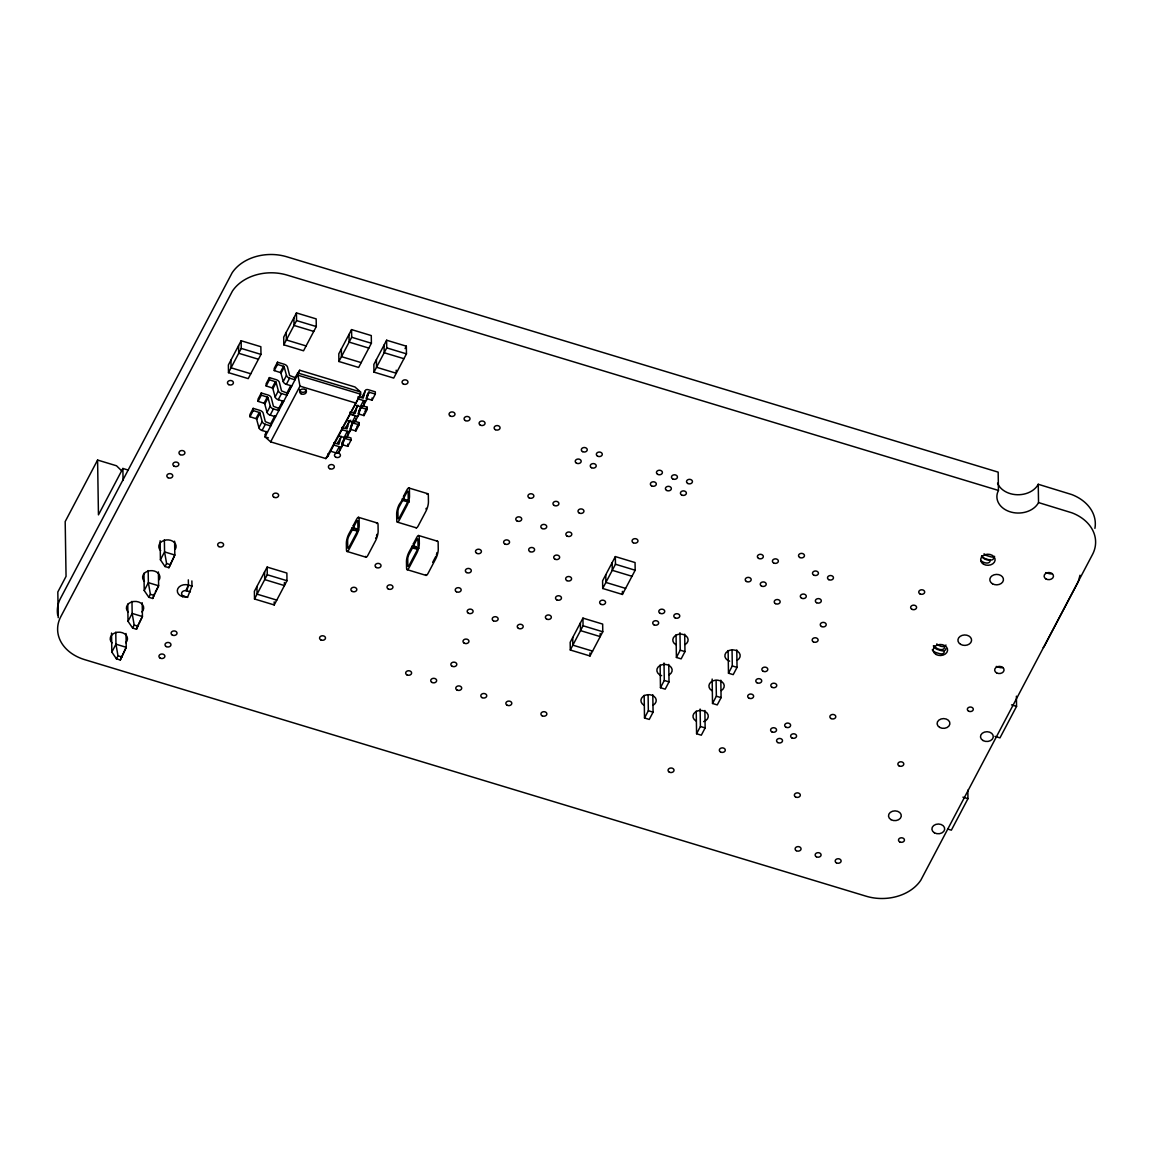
<?xml version="1.0" encoding="UTF-8"?>
<svg xmlns="http://www.w3.org/2000/svg" width="1153" height="1153" viewBox="0 0 1153 1153"><rect width="100%" height="100%" fill="white"/><g stroke="black" fill="none" stroke-linecap="round" stroke-linejoin="round"><path stroke-width="1.5" d="M357.502 528.881L352.285 527.656L348.826 533.983A6.803 1.686 -73.2 0 0 346.347 543.222L346.448 549.794A6.803 1.686 -73.2 0 0 349.071 549.332L356.724 534.805A6.803 1.686 -73.2 0 0 359.203 525.566L359.102 518.994A6.803 1.686 -73.2 0 0 356.479 519.455L353.294 525.509L353.769 526.359M353.294 525.509L353.452 528.348L358.828 530.077M403.435 498.211L399.14 504.639A6.803 1.686 -73.2 0 0 396.661 513.863L396.762 520.435A6.803 1.686 -73.2 0 0 399.385 519.974L407.038 505.446A6.803 1.686 -73.2 0 0 409.517 496.222L409.416 489.636A6.803 1.686 -73.2 0 0 406.793 490.097L403.608 496.15L404.112 499.191L409.142 500.719M416.147 546.652L412.399 545.859L408.94 552.186A6.803 1.686 -73.2 0 0 406.461 561.41L406.562 567.997A6.803 1.686 -73.2 0 0 409.185 567.535L416.838 552.993A6.803 1.686 -73.2 0 0 419.317 543.769L419.216 537.197A6.803 1.686 -73.2 0 0 416.593 537.658L413.408 543.712L413.913 546.738L418.943 548.266M413.408 543.712L413.913 546.738M341.259 436.338A3.401 2.018 27.8 0 0 341.057 436.771L338.896 444.28L333.808 442.867L333.837 445.058L339.256 446.687A3.401 2.018 27.8 0 0 342.326 445.822L344.488 438.313L351.031 440.172L347.788 446.341L341.749 444.525L344.992 438.342M330.594 451.227L335.999 452.87A3.401 2.018 27.8 0 0 339.083 452.005L340.221 447.638M350.829 420.326A3.401 2.018 27.8 0 0 349.157 421.393L346.995 428.902L341.908 427.475L341.937 429.665L347.356 431.308A3.401 2.018 27.8 0 0 350.426 430.444L352.587 422.935L359.131 424.794L355.888 430.963L349.849 429.132L353.092 422.964M338.694 435.848L344.098 437.491A3.401 2.018 27.8 0 0 347.183 436.627L348.321 432.26M353.25 415.094L357.257 406A3.401 2.018 27.8 0 1 357.819 405.251M357.257 406L355.095 413.509L350.008 412.097L350.036 414.287L355.455 415.93A3.401 2.018 27.8 0 0 358.54 415.066L360.687 407.557L367.231 409.401L363.988 415.584L357.949 413.754L361.192 407.585M346.794 420.47L352.198 422.113A3.401 2.018 27.8 0 0 355.283 421.234L356.032 418.337M375.33 394.023L375.301 391.833L368.441 389.757A3.401 2.018 27.8 0 0 365.357 390.622L363.195 398.131L358.107 396.718L358.136 398.909L363.555 400.552A3.401 2.018 27.8 0 0 366.64 399.687L368.787 392.179L375.33 394.023L372.088 400.206L366.049 398.376L369.291 392.193M354.893 405.092L360.298 406.721A3.401 2.018 27.8 0 0 363.382 405.856L364.521 401.503M191.874 580.939L191.96 586.128L187.535 597.34L183.125 595.899A3.834 2.926 -0.9 0 1 181.871 592.469A3.834 2.926 -0.9 0 1 185.892 590.624L186.858 590.812L188.415 585.047L188.328 579.858M1080.015 575.217L1078.704 580.089A4.425 1.095 -73.2 0 1 1077.536 583.144L1044.416 646.055A4.425 1.095 -73.2 0 1 1043.22 647.453M111.524 633.069L111.827 652.065L116.41 658.81L120.316 659.992L126.225 647.294L126.008 633.487M127.752 604.042L128.026 621.308L132.609 628.054L136.515 629.235L138.274 624.407M143.952 573.272L144.226 590.538L148.809 597.283L152.715 598.465L154.473 593.651M160.123 540.786L160.426 559.781L165.009 566.527L168.915 567.708L174.824 555.011L174.607 541.204M120.316 659.992L126.225 647.294L115.963 644.196L115.776 632.103M136.515 629.235L142.424 616.538L142.208 602.731M152.715 598.465L158.624 585.767L158.408 571.96M168.915 567.708L174.824 555.011L164.562 551.912L164.375 539.82M185.892 590.624L188.415 585.047L191.96 586.128M998.455 490.443L997.835 491.812A21.619 16.531 -0.9 0 0 1011.282 512.148A21.619 16.531 -0.9 0 0 1038.536 502.578L1072.016 512.854A43.223 33.062 -0.9 0 1 1092.467 554.564L920.8 880.215A43.223 33.062 -0.9 0 1 866.09 896.198L84.645 659.631A43.223 33.062 -0.9 0 1 60.763 616.74L232.43 291.089A43.223 33.062 -0.9 0 1 287.14 275.106L998.455 490.443L998.167 472.139L286.852 256.802A43.223 33.062 -0.9 0 0 232.142 272.785L60.475 598.436A43.223 33.062 -0.9 0 0 57.751 615.443M121.483 470.669L116.525 465.783L97.587 460.047L65.188 521.574L66.052 576.37L57.823 591.993L58.226 617.691M127.911 469.992L122.881 468.464L98.452 514.858L97.587 460.047M241.136 340.755L228.38 364.982L228.496 372.65L248.226 378.616L260.982 354.403L260.852 346.722L241.136 340.755L241.251 348.422L228.496 372.65M111.827 652.065L115.963 644.196L117.981 655.812L116.41 658.81M128.026 621.308L132.163 613.425L131.975 601.347M144.226 590.538L148.362 582.669L148.175 570.591M160.426 559.781L164.562 551.912L166.594 563.514L165.009 566.527M296.451 312.924L283.696 337.137L283.811 344.819L303.542 350.786L316.297 326.558L316.167 318.891L296.451 312.924L296.566 320.592L283.811 344.819M132.609 628.054L134.18 625.041L132.163 613.425L142.424 616.538L139.109 622.836M148.809 597.283L150.38 594.285L148.362 582.669L158.624 585.767L155.309 592.065M253.184 408.364L253.213 410.554L259.756 412.659L262.178 421.566A3.401 2.018 27.8 0 0 265.32 424.304L270.724 425.947L270.696 423.756L265.32 421.681L263.187 413.192A3.401 2.018 27.8 0 0 260.045 410.439L253.184 408.364L249.927 414.547L249.97 416.737L256.514 418.842L258.935 427.734A3.401 2.018 27.8 0 0 262.062 430.487L267.482 432.13M261.284 392.986L261.313 395.176L267.856 397.281L270.278 406.173A3.401 2.018 27.8 0 0 273.42 408.926L278.824 410.569L278.795 408.378L273.42 406.303L271.286 397.814A3.401 2.018 27.8 0 0 268.145 395.061L261.284 392.986L258.027 399.154L258.07 401.345L264.613 403.464L267.035 412.356A3.401 2.018 27.8 0 0 270.162 415.109L275.581 416.737M269.384 377.607L269.413 379.798L275.956 381.902L278.377 390.795A3.401 2.018 27.8 0 0 281.519 393.548L286.938 395.191L286.895 393L281.519 390.91L279.386 382.421A3.401 2.018 27.8 0 0 276.244 379.683L269.384 377.607L266.127 383.776L266.17 385.967L272.713 388.085L275.135 396.978A3.401 2.018 27.8 0 0 278.262 399.716L283.681 401.359M277.484 362.215L277.513 364.406L284.07 366.524L286.477 375.417A3.401 2.018 27.8 0 0 289.619 378.17L295.038 379.798L294.995 377.607L289.619 375.532L287.486 367.043A3.401 2.018 27.8 0 0 284.344 364.29L277.484 362.215L274.227 368.398L274.27 370.589L280.813 372.693L283.234 381.6A3.401 2.018 27.8 0 0 286.362 384.338L291.781 385.981M249.97 416.737L253.213 410.554M258.07 401.345L261.313 395.176M266.17 385.967L269.413 379.798M274.27 370.589L277.513 364.406M255.995 418.553L259.252 412.385M264.095 403.175L267.352 397.007M272.209 387.797L275.452 381.614M280.309 372.419L283.552 366.236M256.788 419.245L260.045 413.077M264.887 403.867L268.145 397.684M272.987 388.489L276.244 382.306M281.087 373.096L284.344 366.928M258.935 427.734L262.178 421.566M267.035 412.356L270.278 406.173M275.135 396.978L278.377 390.795M283.234 381.6L286.477 375.417M262.062 430.487L265.32 424.304M270.162 415.109L273.42 408.926M278.262 399.716L281.519 393.548M286.362 384.338L289.619 378.17M294.981 377.636L299.722 370.257L354.951 386.976L360.586 391.991L360.63 394.182L328.101 455.954L325.852 458.577L270.638 441.858L264.988 436.843L266.631 431.481M270.796 423.569L274.962 415.656M278.305 409.315L282.471 401.403M286.636 393.476L290.815 385.563M281.289 405.279L282.961 402.094M287.155 394.139L291.349 386.183M296.379 376.627L299.722 370.257M270.638 441.858L299.982 386.154L297.488 372.895L360.586 391.991M351.55 329.599L338.795 353.827L338.91 361.494L358.641 367.461L371.396 343.248L371.28 335.566L351.55 329.599L351.679 337.267L338.91 361.494M267.136 567.089L254.381 591.302L254.51 598.984L274.227 604.95L286.982 580.723L286.866 573.055L267.136 567.089L267.265 574.756L254.51 598.984M386.615 340.221L373.86 364.434L373.976 372.116L393.706 378.083L406.461 353.856L406.332 346.188L386.615 340.221L386.731 347.889L373.976 372.116M325.852 458.577L360.63 394.182L297.517 375.085L264.988 436.843L268.404 437.881M341.057 436.771L337.8 442.939A3.401 2.018 27.8 0 1 339.472 441.887M349.157 421.393L345.9 427.561A3.401 2.018 27.8 0 1 347.572 426.495M365.357 390.622L362.114 396.805A3.401 2.018 27.8 0 1 363.772 395.738M335.999 452.87L339.256 446.687M344.098 437.491L347.356 431.308M352.198 422.113L355.455 415.93M360.298 406.721L363.555 400.552M341.792 443.184L344.228 438.558M350.699 426.264L352.328 423.18M358.799 410.886L360.428 407.802M366.899 395.508L368.528 392.409M339.083 452.005L342.326 445.822M347.183 436.627L350.426 430.444M355.283 421.234L358.54 415.066M363.382 405.856L366.64 399.687M356.666 427.23L359.102 422.589L353.957 421.032M364.766 411.852L367.202 407.211L362.056 405.654M405.063 348.61L406.332 346.188M357.531 531.086L352.314 529.847L348.869 536.174A3.401 0.85 -73.2 0 0 347.629 540.8L347.73 547.372A3.401 0.85 -73.2 0 0 349.042 547.142L356.695 532.614A3.401 0.85 -73.2 0 0 357.934 527.988L357.834 521.415A3.401 0.85 -73.2 0 0 356.522 521.646L353.337 527.699M409.286 502.16L402.628 500.503L399.169 506.83A3.401 0.85 -73.2 0 0 397.929 511.442L398.03 518.014A3.401 0.85 -73.2 0 0 399.342 517.783L406.995 503.256A3.401 0.85 -73.2 0 0 408.234 498.644L408.133 492.057A3.401 0.85 -73.2 0 0 406.822 492.288L403.636 498.355L404.112 499.191M417.645 549.275L412.428 548.05L408.984 554.377A3.401 0.85 -73.2 0 0 407.73 558.989L407.845 565.575A3.401 0.85 -73.2 0 0 409.142 565.345L416.809 550.803A3.401 0.85 -73.2 0 0 418.049 546.191L417.934 539.618A3.401 0.85 -73.2 0 0 416.637 539.849L413.437 545.902M432.678 562.347L435.733 556.539M582.942 618.109L570.173 642.336L570.303 650.004L590.019 655.971L602.774 631.758L602.659 624.076L582.942 618.109L583.058 625.776L570.303 650.004M615.342 556.582L602.587 580.809L602.702 588.477L622.418 594.444L635.173 570.231L635.058 562.549L615.342 556.582L615.457 564.249L602.702 588.477M652.8 694.711L653.074 712.165L649.254 719.429L644.513 717.988L648.346 710.724L648.101 695.028M668.754 664.431L669.028 681.884L665.195 689.148L660.467 687.721L664.287 680.457L664.013 663.004M684.695 634.164L684.968 651.604L681.149 658.867L676.407 657.441L680.241 650.177L679.967 632.723M704.872 710.479L705.146 727.918L701.312 735.196L696.585 733.755L700.404 726.491L700.13 709.037M720.812 680.198L721.086 697.651L717.267 704.915L712.525 703.474L716.359 696.21L716.114 680.515M736.767 649.917L737.041 667.371L733.207 674.635L728.48 673.208L732.299 665.93L732.054 650.234M967.814 790.151L967.958 798.683L951.369 830.16L948.025 829.151M1016.398 696.167L1016.557 706.385L999.968 737.877L994.953 736.363M264.959 434.652L266.761 431.755M183.125 595.899L182.347 596.548A8.085 6.183 -0.9 0 1 177.893 588.534A8.085 6.183 -0.9 0 1 188.415 585.047M183.99 596.26L182.347 596.548L187.535 597.34M997.547 483.179A21.619 16.531 -0.9 0 0 1017.263 494.738A21.619 16.531 -0.9 0 0 1038.248 484.274L1071.728 494.551A43.223 33.062 -0.9 0 1 1094.918 528.362M296.566 320.592L316.297 326.558M351.679 337.267L371.396 343.248M386.731 347.889L406.461 353.856M313.746 331.401L294.015 325.434L293.9 317.767M368.845 348.091L349.128 342.11L348.999 334.442M403.91 358.698L384.18 352.732L384.064 345.064M306.093 345.943L286.362 339.962L286.247 332.295M361.192 362.618L341.461 356.652L341.346 348.97M1045.699 572.594L1048.855 573.545A5.102 3.041 27.8 0 0 1052.185 573.589M241.251 348.422L260.982 354.403M258.431 359.246L238.7 353.265L238.585 345.597M299.982 386.154L355.196 402.873M250.777 373.774L231.047 367.807L230.931 360.125M345.857 436.425L351.002 437.981L351.031 440.172M408.811 487.964L427.749 493.7M996.264 666.448L999.42 667.4A5.102 3.041 27.8 0 0 1002.75 667.457M615.457 564.249L635.173 570.231M631.988 576.284L612.272 570.317L612.142 562.635M1011.541 704.872L1016.557 706.385M625.618 588.39L605.887 582.424L605.772 574.756M397.353 522.122L416.291 527.843M358.511 517.322L377.435 523.044M418.611 535.511L437.549 541.247M680.241 650.177L684.968 651.604M732.299 665.93L737.041 667.371M347.053 551.465L365.991 557.202M407.168 569.668L426.091 575.405M583.058 625.776L602.774 631.758M592.57 651.128L572.854 645.161L572.724 637.479M664.287 680.457L669.028 681.884M716.359 696.21L721.086 697.651M267.265 574.756L286.982 580.723M962.928 797.155L967.958 798.683M166.594 563.514L170.5 564.711M648.346 710.724L653.074 712.165M700.404 726.491L705.146 727.918M276.778 600.108L257.061 594.141L256.932 586.459M186.858 590.812L190.404 591.893M150.38 594.285L154.3 595.467M134.18 625.041L138.101 626.223M117.981 655.812L121.901 656.994M1038.248 484.274L1038.536 502.578M728.119 650.523L728.48 673.208M712.15 679.059L712.525 703.474M696.225 711.084L696.585 733.755M676.047 634.755L676.407 657.441M660.107 665.036L660.467 687.721M644.167 695.317L644.513 717.988M622.375 591.374L622.418 594.444M600.18 633.53L600.223 636.6L580.507 630.619L580.391 622.951M589.976 652.901L590.019 655.971M413.235 545.758L413.278 547.949M412.125 546.133L412.169 548.324M403.608 496.15L403.464 500.402M402.325 498.572L402.368 500.777M396.2 370.171L396.257 373.241L376.527 367.259L376.411 359.592M372.044 398.016L372.088 400.206M367.202 407.211L367.231 409.401M363.944 413.394L363.988 415.584M359.102 422.589L359.131 424.794M355.845 428.772L355.888 430.963M353.135 527.57L353.164 529.76M352.025 527.93L352.054 530.121M347.745 444.15L347.788 446.341M328.072 453.763L328.101 455.954M284.387 582.51L284.431 585.58L264.714 579.599L264.585 571.931M274.183 601.88L274.227 604.95M122.881 468.464L123.068 480.455M436.944 552.575A3.401 0.85 -73.2 0 1 436.367 555.025M437.131 541.319A6.803 1.686 -73.2 0 1 438.154 542.919L438.255 549.505A6.803 1.686 -73.2 0 1 435.776 558.729L428.123 573.257A6.803 1.686 -73.2 0 1 425.572 574.583M426.264 508.286A3.401 0.85 -73.2 0 1 425.933 508.992M426.841 494.161A6.803 1.686 -73.2 0 1 428.339 495.372L428.44 501.944A6.803 1.686 -73.2 0 1 425.961 511.183L418.308 525.71A6.803 1.686 -73.2 0 1 415.974 527.598M376.829 534.372A3.401 0.85 -73.2 0 1 376.512 535.986M375.95 537.644A3.401 0.85 -73.2 0 1 375.619 538.336M376.527 523.52A6.803 1.686 -73.2 0 1 378.04 524.73L378.141 531.302A6.803 1.686 -73.2 0 1 375.662 540.526L368.009 555.069A6.803 1.686 -73.2 0 1 365.458 556.38M306.381 390.017A3.401 2.609 -0.9 0 1 302.59 392.308A3.401 2.609 -0.9 0 1 299.621 389.426M354.014 412.183A3.401 2.018 27.8 0 1 355.672 411.117M944.538 647.121A5.952 3.545 27.8 0 1 940.502 649.586A5.952 3.545 27.8 0 1 934.261 645.925M945.964 645.031A5.952 3.545 27.8 0 1 936.755 643.951M990.153 560.531A5.952 3.545 27.8 0 1 986.795 563.039A5.952 3.545 27.8 0 1 980.756 560.387M990.168 559.724A5.952 3.545 27.8 0 1 981.462 556.294M993.641 557.922A5.102 3.041 27.8 0 1 988.971 559.781L985.815 558.816A5.102 3.041 27.8 0 1 981.679 555.933M933.368 645.839A5.102 3.041 27.8 0 0 937.98 649.658L941.122 650.609A5.102 3.041 27.8 0 0 945.806 648.75M984.042 553.815A5.102 3.041 27.8 0 0 987.4 555.789L990.557 556.755A5.102 3.041 27.8 0 0 994.635 556.351M944.221 651.776A5.102 3.041 27.8 0 1 939.536 653.636L936.38 652.684A5.102 3.041 27.8 0 1 932.258 649.802M112.043 642.898A8.647 6.615 -0.9 0 1 112.951 633.977A8.647 6.615 -0.9 0 1 124.639 633.819A8.647 6.615 -0.9 0 1 125.749 642.711M643.965 705.204A7.653 5.851 -0.9 0 1 642.884 696.614A7.653 5.851 -0.9 0 1 654.169 696.47A7.653 5.851 -0.9 0 1 653.29 705.088M144.442 581.371A8.647 6.615 -0.9 0 1 150.049 570.706A8.647 6.615 -0.9 0 1 159.273 579.685M711.963 690.69A7.653 5.851 -0.9 0 1 710.897 682.1A7.653 5.851 -0.9 0 1 722.182 681.956A7.653 5.851 -0.9 0 1 721.288 690.575M675.845 644.657A7.653 5.851 -0.9 0 1 674.764 636.067A7.653 5.851 -0.9 0 1 686.064 635.908A7.653 5.851 -0.9 0 1 685.17 644.527M729.662 661.159A7.653 5.851 -0.9 0 1 726.03 652.641A7.653 5.851 -0.9 0 1 737.646 651.315A7.653 5.851 -0.9 0 1 737.243 660.294M160.642 550.601A8.647 6.615 -0.9 0 1 166.248 539.95A8.647 6.615 -0.9 0 1 175.472 548.914M661.649 675.672A7.653 5.851 -0.9 0 1 658.017 667.155A7.653 5.851 -0.9 0 1 669.634 665.843A7.653 5.851 -0.9 0 1 669.23 674.808M128.242 612.128A8.647 6.615 -0.9 0 1 129.15 603.221A8.647 6.615 -0.9 0 1 140.839 603.062A8.647 6.615 -0.9 0 1 141.949 611.955M696.023 720.971A7.653 5.851 -0.9 0 1 695.418 712.006A7.653 5.851 -0.9 0 1 707.063 713.03A7.653 5.851 -0.9 0 1 703.618 721.634M300.976 393.735A3.401 2.609 -0.9 0 0 306.41 391.934A3.401 2.609 -0.9 0 0 301.697 389.253A3.401 2.609 -0.9 0 0 300.976 393.735M335.653 457.121A2.983 2.277 -0.9 0 0 340.409 455.55A2.983 2.277 -0.9 0 0 336.287 453.201A2.983 2.277 -0.9 0 0 335.653 457.121M968.534 711.127A2.983 2.277 -0.9 0 0 973.276 709.556A2.983 2.277 -0.9 0 0 969.154 707.207A2.983 2.277 -0.9 0 0 968.534 711.127M329.585 468.651A2.983 2.277 -0.9 0 0 334.327 467.08A2.983 2.277 -0.9 0 0 330.205 464.731A2.983 2.277 -0.9 0 0 329.585 468.651M546.58 619.06A2.983 2.277 -0.9 0 0 551.321 617.489A2.983 2.277 -0.9 0 0 547.199 615.14A2.983 2.277 -0.9 0 0 546.58 619.06M174.074 466.158A2.983 2.277 -0.9 0 0 178.83 464.587A2.983 2.277 -0.9 0 0 174.708 462.238A2.983 2.277 -0.9 0 0 174.074 466.158M795.541 796.968A2.983 2.277 -0.9 0 0 800.297 795.397A2.983 2.277 -0.9 0 0 796.175 793.048A2.983 2.277 -0.9 0 0 795.541 796.968M168.007 477.702A2.983 2.277 -0.9 0 0 172.748 476.131A2.983 2.277 -0.9 0 0 168.641 473.782A2.983 2.277 -0.9 0 0 168.007 477.702M936.02 654.443A7.235 5.534 -0.9 0 0 947.55 650.623A7.235 5.534 -0.9 0 0 937.548 644.931A7.235 5.534 -0.9 0 0 936.02 654.443M450.232 416.017A2.983 2.277 -0.9 0 0 454.974 414.446A2.983 2.277 -0.9 0 0 450.866 412.097A2.983 2.277 -0.9 0 0 450.232 416.017M659.977 613.266A2.983 2.277 -0.9 0 0 664.733 611.695A2.983 2.277 -0.9 0 0 660.611 609.346A2.983 2.277 -0.9 0 0 659.977 613.266M465.264 420.557A2.983 2.277 -0.9 0 0 470.006 418.986A2.983 2.277 -0.9 0 0 465.884 416.637A2.983 2.277 -0.9 0 0 465.264 420.557M554.896 559.162A2.983 2.277 -0.9 0 0 559.637 557.591A2.983 2.277 -0.9 0 0 555.515 555.242A2.983 2.277 -0.9 0 0 554.896 559.162M495.314 429.665A2.983 2.277 -0.9 0 0 500.056 428.094A2.983 2.277 -0.9 0 0 495.949 425.745A2.983 2.277 -0.9 0 0 495.314 429.665M675.009 617.821A2.983 2.277 -0.9 0 0 679.751 616.235A2.983 2.277 -0.9 0 0 675.629 613.886A2.983 2.277 -0.9 0 0 675.009 617.821M180.156 454.628A2.983 2.277 -0.9 0 0 184.898 453.057A2.983 2.277 -0.9 0 0 180.79 450.708A2.983 2.277 -0.9 0 0 180.156 454.628M761.441 586.027A2.983 2.277 -0.9 0 0 766.197 584.456A2.983 2.277 -0.9 0 0 762.075 582.106A2.983 2.277 -0.9 0 0 761.441 586.027M406.85 674.836A2.983 2.277 -0.9 0 0 411.592 673.266A2.983 2.277 -0.9 0 0 407.485 670.916A2.983 2.277 -0.9 0 0 406.85 674.836M801.522 598.162A2.983 2.277 -0.9 0 0 806.264 596.577A2.983 2.277 -0.9 0 0 802.142 594.227A2.983 2.277 -0.9 0 0 801.522 598.162M504.798 543.985A2.983 2.277 -0.9 0 0 509.54 542.414A2.983 2.277 -0.9 0 0 505.432 540.065A2.983 2.277 -0.9 0 0 504.798 543.985M773.591 562.952A2.983 2.277 -0.9 0 0 778.347 561.381A2.983 2.277 -0.9 0 0 774.225 559.032A2.983 2.277 -0.9 0 0 773.591 562.952M431.899 682.417A2.983 2.277 -0.9 0 0 436.641 680.846A2.983 2.277 -0.9 0 0 432.519 678.497A2.983 2.277 -0.9 0 0 431.899 682.417M813.672 575.088A2.983 2.277 -0.9 0 0 818.414 573.517A2.983 2.277 -0.9 0 0 814.292 571.167A2.983 2.277 -0.9 0 0 813.672 575.088M983.538 564.221A7.235 5.534 -0.9 0 0 995.068 560.401A7.235 5.534 -0.9 0 0 985.066 554.694A7.235 5.534 -0.9 0 0 983.538 564.221M756.959 682.749A2.983 2.277 -0.9 0 0 761.715 681.178A2.983 2.277 -0.9 0 0 757.593 678.829A2.983 2.277 -0.9 0 0 756.959 682.749M507.032 705.175A2.983 2.277 -0.9 0 0 511.788 703.604A2.983 2.277 -0.9 0 0 507.666 701.255A2.983 2.277 -0.9 0 0 507.032 705.175M771.991 687.303A2.983 2.277 -0.9 0 0 776.747 685.732A2.983 2.277 -0.9 0 0 772.625 683.383A2.983 2.277 -0.9 0 0 771.991 687.303M529.847 551.581A2.983 2.277 -0.9 0 0 534.588 550.01A2.983 2.277 -0.9 0 0 530.481 547.661A2.983 2.277 -0.9 0 0 529.847 551.581M763.041 671.219A2.983 2.277 -0.9 0 0 767.783 669.648A2.983 2.277 -0.9 0 0 763.675 667.299A2.983 2.277 -0.9 0 0 763.041 671.219M653.91 624.796A2.983 2.277 -0.9 0 0 658.651 623.225A2.983 2.277 -0.9 0 0 654.529 620.876A2.983 2.277 -0.9 0 0 653.91 624.796M480.282 425.111A2.983 2.277 -0.9 0 0 485.038 423.54A2.983 2.277 -0.9 0 0 480.916 421.191A2.983 2.277 -0.9 0 0 480.282 425.111M836.372 862.833A2.983 2.277 -0.9 0 0 841.113 861.262A2.983 2.277 -0.9 0 0 836.992 858.913A2.983 2.277 -0.9 0 0 836.372 862.833M516.948 520.925A2.983 2.277 -0.9 0 0 521.704 519.354A2.983 2.277 -0.9 0 0 517.582 517.005A2.983 2.277 -0.9 0 0 516.948 520.925M816.324 856.765A2.983 2.277 -0.9 0 0 821.08 855.195A2.983 2.277 -0.9 0 0 816.958 852.845A2.983 2.277 -0.9 0 0 816.324 856.765M456.415 591.763A2.983 2.277 -0.9 0 0 461.157 590.192A2.983 2.277 -0.9 0 0 457.035 587.843A2.983 2.277 -0.9 0 0 456.415 591.763M771.775 731.824A2.983 2.277 -0.9 0 0 776.531 730.253A2.983 2.277 -0.9 0 0 772.409 727.903A2.983 2.277 -0.9 0 0 771.775 731.824M541.996 528.506A2.983 2.277 -0.9 0 0 546.738 526.935A2.983 2.277 -0.9 0 0 542.631 524.586A2.983 2.277 -0.9 0 0 541.996 528.506M796.291 850.698A2.983 2.277 -0.9 0 0 801.047 849.127A2.983 2.277 -0.9 0 0 796.925 846.778A2.983 2.277 -0.9 0 0 796.291 850.698M785.856 727.168A2.983 2.277 -0.9 0 0 790.598 725.597A2.983 2.277 -0.9 0 0 786.476 723.248A2.983 2.277 -0.9 0 0 785.856 727.168M567.045 536.087A2.983 2.277 -0.9 0 0 571.787 534.516A2.983 2.277 -0.9 0 0 567.665 532.167A2.983 2.277 -0.9 0 0 567.045 536.087M775.407 603.624A2.983 2.277 -0.9 0 0 780.149 602.053A2.983 2.277 -0.9 0 0 776.041 599.704A2.983 2.277 -0.9 0 0 775.407 603.624M468.349 613.209A2.983 2.277 -0.9 0 0 473.09 611.638A2.983 2.277 -0.9 0 0 468.983 609.288A2.983 2.277 -0.9 0 0 468.349 613.209M791.823 737.891A2.983 2.277 -0.9 0 0 796.564 736.32A2.983 2.277 -0.9 0 0 792.442 733.971A2.983 2.277 -0.9 0 0 791.823 737.891M579.195 513.013A2.983 2.277 -0.9 0 0 583.937 511.442A2.983 2.277 -0.9 0 0 579.815 509.093A2.983 2.277 -0.9 0 0 579.195 513.013M777.742 742.546A2.983 2.277 -0.9 0 0 782.498 740.975A2.983 2.277 -0.9 0 0 778.376 738.626A2.983 2.277 -0.9 0 0 777.742 742.546M582.496 451.601A2.983 2.277 -0.9 0 0 587.237 450.03A2.983 2.277 -0.9 0 0 583.13 447.681A2.983 2.277 -0.9 0 0 582.496 451.601M554.146 505.432A2.983 2.277 -0.9 0 0 558.888 503.861A2.983 2.277 -0.9 0 0 554.78 501.512A2.983 2.277 -0.9 0 0 554.146 505.432M597.528 456.141A2.983 2.277 -0.9 0 0 602.27 454.57A2.983 2.277 -0.9 0 0 598.148 452.221A2.983 2.277 -0.9 0 0 597.528 456.141M466.533 572.537A2.983 2.277 -0.9 0 0 471.289 570.966A2.983 2.277 -0.9 0 0 467.167 568.616A2.983 2.277 -0.9 0 0 466.533 572.537M591.446 467.686A2.983 2.277 -0.9 0 0 596.202 466.115A2.983 2.277 -0.9 0 0 592.08 463.765A2.983 2.277 -0.9 0 0 591.446 467.686M529.097 497.851A2.983 2.277 -0.9 0 0 533.853 496.28A2.983 2.277 -0.9 0 0 529.731 493.931A2.983 2.277 -0.9 0 0 529.097 497.851M576.414 463.131A2.983 2.277 -0.9 0 0 581.17 461.56A2.983 2.277 -0.9 0 0 577.048 459.211A2.983 2.277 -0.9 0 0 576.414 463.131M828.69 579.628A2.983 2.277 -0.9 0 0 833.446 578.057A2.983 2.277 -0.9 0 0 829.324 575.707A2.983 2.277 -0.9 0 0 828.69 579.628M481.983 697.594A2.983 2.277 -0.9 0 0 486.739 696.023A2.983 2.277 -0.9 0 0 482.617 693.674A2.983 2.277 -0.9 0 0 481.983 697.594M816.54 602.702A2.983 2.277 -0.9 0 0 821.296 601.131A2.983 2.277 -0.9 0 0 817.174 598.782A2.983 2.277 -0.9 0 0 816.54 602.702M476.665 553.31A2.983 2.277 -0.9 0 0 481.406 551.739A2.983 2.277 -0.9 0 0 477.284 549.39A2.983 2.277 -0.9 0 0 476.665 553.31M746.409 581.472A2.983 2.277 -0.9 0 0 751.165 579.901A2.983 2.277 -0.9 0 0 747.043 577.552A2.983 2.277 -0.9 0 0 746.409 581.472M456.948 689.998A2.983 2.277 -0.9 0 0 461.69 688.427A2.983 2.277 -0.9 0 0 457.568 686.078A2.983 2.277 -0.9 0 0 456.948 689.998M758.559 558.398A2.983 2.277 -0.9 0 0 763.315 556.827A2.983 2.277 -0.9 0 0 759.193 554.478A2.983 2.277 -0.9 0 0 758.559 558.398M720.51 751.972A2.983 2.277 -0.9 0 0 725.266 750.401A2.983 2.277 -0.9 0 0 721.144 748.052A2.983 2.277 -0.9 0 0 720.51 751.972M651.56 485.874A2.983 2.277 -0.9 0 0 656.302 484.303A2.983 2.277 -0.9 0 0 652.194 481.954A2.983 2.277 -0.9 0 0 651.56 485.874M748.859 698.127A2.983 2.277 -0.9 0 0 753.615 696.556A2.983 2.277 -0.9 0 0 749.493 694.207A2.983 2.277 -0.9 0 0 748.859 698.127M996.552 672.848A4.684 3.574 -0.9 0 0 1004.018 670.369A4.684 3.574 -0.9 0 0 997.547 666.679A4.684 3.574 -0.9 0 0 996.552 672.848M218.839 546.594A2.983 2.277 -0.9 0 0 223.596 545.023A2.983 2.277 -0.9 0 0 219.474 542.674A2.983 2.277 -0.9 0 0 218.839 546.594M464.183 643.158A2.983 2.277 -0.9 0 0 468.94 641.587A2.983 2.277 -0.9 0 0 464.818 639.238A2.983 2.277 -0.9 0 0 464.183 643.158M376.267 567.492A2.983 2.277 -0.9 0 0 381.009 565.921A2.983 2.277 -0.9 0 0 376.887 563.572A2.983 2.277 -0.9 0 0 376.267 567.492M666.593 490.429A2.983 2.277 -0.9 0 0 671.334 488.858A2.983 2.277 -0.9 0 0 667.212 486.508A2.983 2.277 -0.9 0 0 666.593 490.429M452.034 666.232A2.983 2.277 -0.9 0 0 456.79 664.661A2.983 2.277 -0.9 0 0 452.668 662.312A2.983 2.277 -0.9 0 0 452.034 666.232M403.233 383.949A2.983 2.277 -0.9 0 0 407.975 382.378A2.983 2.277 -0.9 0 0 403.853 380.029A2.983 2.277 -0.9 0 0 403.233 383.949M228.654 384.598A2.983 2.277 -0.9 0 0 233.396 383.027A2.983 2.277 -0.9 0 0 229.274 380.677A2.983 2.277 -0.9 0 0 228.654 384.598M813.341 641.861A2.983 2.277 -0.9 0 0 818.097 640.29A2.983 2.277 -0.9 0 0 813.975 637.94A2.983 2.277 -0.9 0 0 813.341 641.861M172.273 635.029A2.983 2.277 -0.9 0 0 177.014 633.458A2.983 2.277 -0.9 0 0 172.892 631.109A2.983 2.277 -0.9 0 0 172.273 635.029M556.697 599.834A2.983 2.277 -0.9 0 0 561.453 598.263A2.983 2.277 -0.9 0 0 557.331 595.914A2.983 2.277 -0.9 0 0 556.697 599.834M160.123 658.104A2.983 2.277 -0.9 0 0 164.865 656.533A2.983 2.277 -0.9 0 0 160.743 654.183A2.983 2.277 -0.9 0 0 160.123 658.104M911.821 609.26A2.983 2.277 -0.9 0 0 916.577 607.689A2.983 2.277 -0.9 0 0 912.455 605.339A2.983 2.277 -0.9 0 0 911.821 609.26M166.191 646.559A2.983 2.277 -0.9 0 0 170.947 644.988A2.983 2.277 -0.9 0 0 166.825 642.639A2.983 2.277 -0.9 0 0 166.191 646.559M1045.987 578.979A4.684 3.574 -0.9 0 0 1053.438 576.514A4.684 3.574 -0.9 0 0 1046.967 572.825A4.684 3.574 -0.9 0 0 1045.987 578.979M320.736 639.857A2.983 2.277 -0.9 0 0 325.477 638.286A2.983 2.277 -0.9 0 0 321.37 635.937A2.983 2.277 -0.9 0 0 320.736 639.857M919.921 593.881A2.983 2.277 -0.9 0 0 924.677 592.311A2.983 2.277 -0.9 0 0 920.555 589.961A2.983 2.277 -0.9 0 0 919.921 593.881M273.881 497.217A2.983 2.277 -0.9 0 0 278.637 495.646A2.983 2.277 -0.9 0 0 274.515 493.297A2.983 2.277 -0.9 0 0 273.881 497.217M566.829 580.608A2.983 2.277 -0.9 0 0 571.571 579.037A2.983 2.277 -0.9 0 0 567.463 576.687A2.983 2.277 -0.9 0 0 566.829 580.608M352.069 591.374A2.983 2.277 -0.9 0 0 356.81 589.803A2.983 2.277 -0.9 0 0 352.703 587.453A2.983 2.277 -0.9 0 0 352.069 591.374M821.44 626.483A2.983 2.277 -0.9 0 0 826.197 624.912A2.983 2.277 -0.9 0 0 822.075 622.562A2.983 2.277 -0.9 0 0 821.44 626.483M388.201 588.938A2.983 2.277 -0.9 0 0 392.942 587.367A2.983 2.277 -0.9 0 0 388.835 585.018A2.983 2.277 -0.9 0 0 388.201 588.938M600.828 604.273A2.983 2.277 -0.9 0 0 605.57 602.702A2.983 2.277 -0.9 0 0 601.462 600.353A2.983 2.277 -0.9 0 0 600.828 604.273M657.628 474.344A2.983 2.277 -0.9 0 0 662.384 472.773A2.983 2.277 -0.9 0 0 658.262 470.424A2.983 2.277 -0.9 0 0 657.628 474.344M542.097 715.782A2.983 2.277 -0.9 0 0 546.853 714.211A2.983 2.277 -0.9 0 0 542.732 711.862A2.983 2.277 -0.9 0 0 542.097 715.782M518.446 628.371A2.983 2.277 -0.9 0 0 523.188 626.8A2.983 2.277 -0.9 0 0 519.066 624.45A2.983 2.277 -0.9 0 0 518.446 628.371M669.244 772.106A2.983 2.277 -0.9 0 0 674.001 770.535A2.983 2.277 -0.9 0 0 669.879 768.186A2.983 2.277 -0.9 0 0 669.244 772.106M672.66 478.899A2.983 2.277 -0.9 0 0 677.416 477.328A2.983 2.277 -0.9 0 0 673.294 474.978A2.983 2.277 -0.9 0 0 672.66 478.899M899.671 841.877A2.983 2.277 -0.9 0 0 904.428 840.306A2.983 2.277 -0.9 0 0 900.306 837.957A2.983 2.277 -0.9 0 0 899.671 841.877M899.037 765.88A2.983 2.277 -0.9 0 0 903.779 764.309A2.983 2.277 -0.9 0 0 899.671 761.96A2.983 2.277 -0.9 0 0 899.037 765.88M687.692 483.438A2.983 2.277 -0.9 0 0 692.434 481.868A2.983 2.277 -0.9 0 0 688.327 479.518A2.983 2.277 -0.9 0 0 687.692 483.438M831.039 718.55A2.983 2.277 -0.9 0 0 835.781 716.979A2.983 2.277 -0.9 0 0 831.673 714.629A2.983 2.277 -0.9 0 0 831.039 718.55M493.398 620.79A2.983 2.277 -0.9 0 0 498.139 619.219A2.983 2.277 -0.9 0 0 494.017 616.869A2.983 2.277 -0.9 0 0 493.398 620.79M633.228 542.746A2.983 2.277 -0.9 0 0 637.969 541.175A2.983 2.277 -0.9 0 0 633.862 538.826A2.983 2.277 -0.9 0 0 633.228 542.746M681.61 494.983A2.983 2.277 -0.9 0 0 686.366 493.412A2.983 2.277 -0.9 0 0 682.245 491.063A2.983 2.277 -0.9 0 0 681.61 494.983M799.706 557.476A2.983 2.277 -0.9 0 0 804.448 555.905A2.983 2.277 -0.9 0 0 800.341 553.555A2.983 2.277 -0.9 0 0 799.706 557.476M960.579 644.34A6.817 5.217 -0.9 0 0 971.518 640.823A6.817 5.217 -0.9 0 0 962.15 635.375A6.817 5.217 -0.9 0 0 960.579 644.34M982.99 740.514A6.399 4.886 -0.9 0 0 993.237 737.228A6.399 4.886 -0.9 0 0 984.46 732.097A6.399 4.886 -0.9 0 0 982.99 740.514M939.609 727.384A6.399 4.886 -0.9 0 0 949.856 724.084A6.399 4.886 -0.9 0 0 941.079 718.968A6.399 4.886 -0.9 0 0 939.609 727.384M934.391 832.797A6.399 4.886 -0.9 0 0 944.638 829.511A6.399 4.886 -0.9 0 0 935.861 824.395A6.399 4.886 -0.9 0 0 934.391 832.797M891.01 819.668A6.399 4.886 -0.9 0 0 901.242 816.367A6.399 4.886 -0.9 0 0 892.48 811.251A6.399 4.886 -0.9 0 0 891.01 819.668M992.474 583.778A6.817 5.217 -0.9 0 0 1003.398 580.276A6.817 5.217 -0.9 0 0 994.045 574.814A6.817 5.217 -0.9 0 0 992.474 583.778"/></g></svg>
